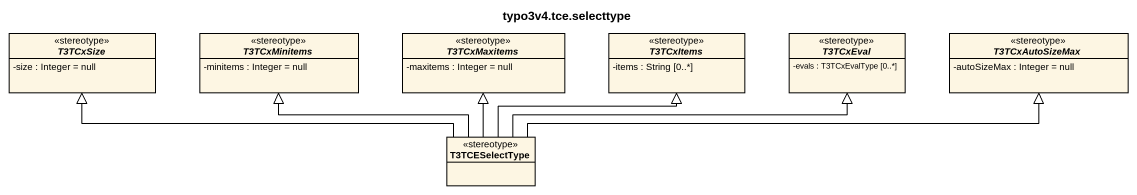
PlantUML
@startuml
title typo3v4.tce.selecttype
hide circle
hide empty members
skinparam classAttributeIconSize 0
abstract class T3TCxSize <<stereotype>> {
  -size : Integer = null
}
abstract class T3TCxMinitems <<stereotype>> {
  -minitems : Integer = null
}
abstract class T3TCxMaxitems <<stereotype>> {
  -maxitems : Integer = null
}
abstract class T3TCxItems <<stereotype>> {
  -items : String [0..*]
}
abstract class T3TCxEval <<stereotype>> {
  -evals : T3TCxEvalType [0..*]
}
abstract class T3TCxAutoSizeMax <<stereotype>> {
  -autoSizeMax : Integer = null
}
class T3TCESelectType <<stereotype>>
T3TCESelectType -left-|> T3TCxSize
T3TCESelectType -left-|> T3TCxMinitems
T3TCESelectType -up-|> T3TCxMaxitems
T3TCESelectType -right-|> T3TCxItems
T3TCESelectType -right-|> T3TCxEval
T3TCESelectType -right-|> T3TCxAutoSizeMax
@enduml
